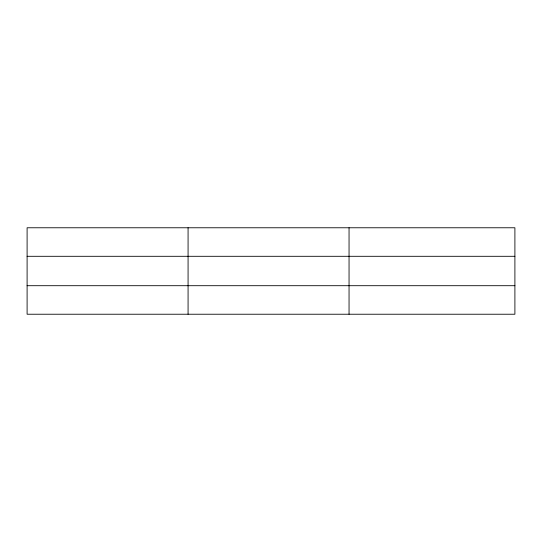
<?xml version="1.0" encoding="UTF-8"?>
<svg xmlns="http://www.w3.org/2000/svg" width="542" height="542" viewBox="0 0 542 542"><rect width="100%" height="100%" fill="white"/><g stroke="black" fill="none" stroke-linecap="round" stroke-linejoin="round"><path stroke-width="0.81" d="M188.074 314.231L188.074 227.769M349.048 314.231L349.048 227.769M514.9 285.702L514.9 314.231L27.1 314.231L27.1 227.769L514.9 227.769L514.9 285.702L27.1 285.702M27.1 256.298L514.9 256.298"/></g></svg>
